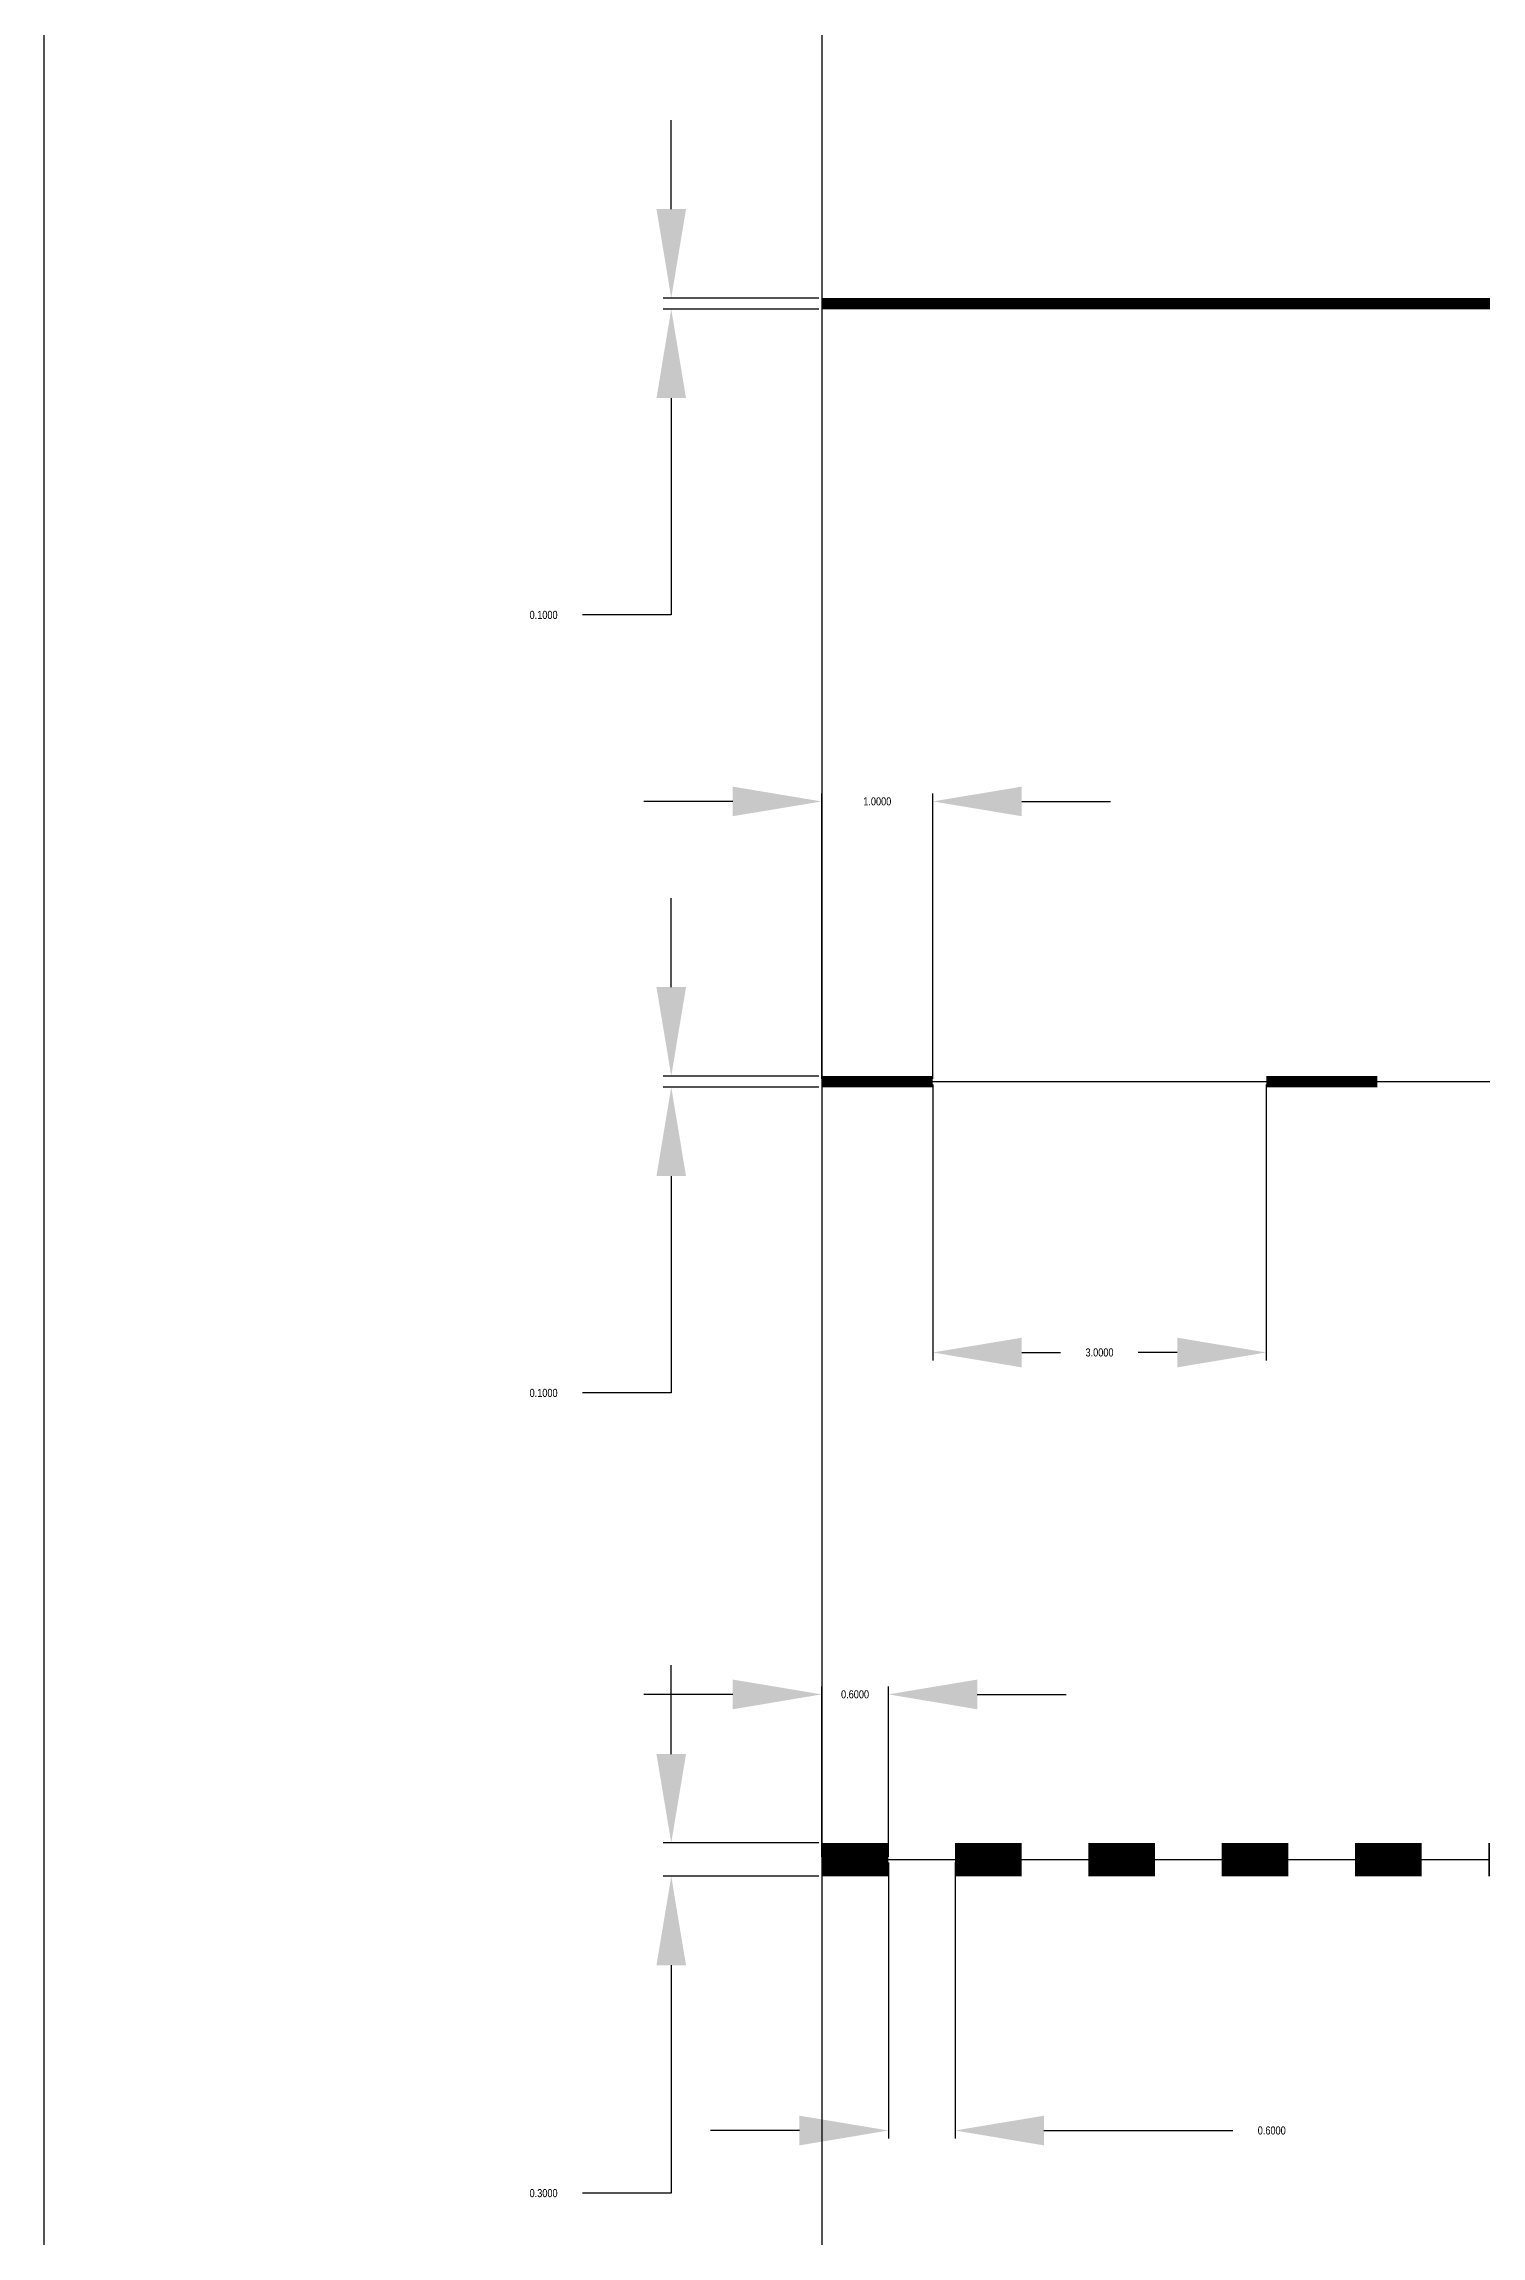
# Model space of a CAD drawing. Header units: metres. Extents: x 3 to 509016, y 4 to 6969473.
# Drawn here: x 508556.51 to 508569.45, y 6967723.36 to 6967743.09 of the extents above; entities that cross this region are included whole.
import ezdxf

# ---------------------------------------------------------------- set-up
doc = ezdxf.new("R2010")
doc.units = ezdxf.units.M
doc.layers.add('_Design Non Plottable', color=45, linetype='Continuous', plot=False)
doc.layers.add('CIV_LINEMARKING', color=252, linetype='Continuous')
doc.layers.add('XREF', color=7, linetype='Continuous')
doc.styles.get("Standard").update_dxf_attribs({"font": 'ARIALN.TTF'})
doc.dimstyles.get("Standard").update_dxf_attribs({"dimtxt": 2.5, "dimasz": 3, "dimexe": 1.5, "dimexo": 2.5, "dimgap": 1.5, "dimtad": 1, "dimdsep": 46, "dimtxsty": 'Standard', "dimcen": 1.5, "dimclrd": 1, "dimclre": 1, "dimclrt": 7, "dimazin": 2, "dimtfac": 1, "dimtmove": 0, "dimatfit": 3, "dimfxl": 1, "dimarcsym": 0})

# ---------------------------------------------------------------- blocks, each defined once
blk = doc.blocks.new('*D63')
at = {"layer": '_Design Non Plottable', "lineweight": -2, "transparency": 16777216}
for p, q in [((508562.159, 6967741.599), (508562.159, 6967742.399)), ((508563.488, 6967740.799), (508562.087, 6967740.799)), ((508563.488, 6967740.699), (508562.087, 6967740.699)), ((508562.159, 6967739.899), (508562.159, 6967737.948)), ((508562.159, 6967737.948), (508561.359, 6967737.948))]:
    blk.add_line(p, q, dxfattribs=at)
at = {"layer": '_Design Non Plottable', "transparency": 16777216}
for points in [[(508562.026, 6967741.599), (508562.292, 6967741.599), (508562.159, 6967740.799)], [(508562.026, 6967739.899), (508562.292, 6967739.899), (508562.159, 6967740.699)]]:
    blk.add_solid(points, dxfattribs=at)
at = {"layer": '_Design Non Plottable', "transparency": 16777216, "insert": (508561.01, 6967737.948), "char_height": 0.072, "attachment_point": 5}
blk.add_mtext('\\A1;0.1000', dxfattribs=at)
blk = doc.blocks.new('*D64')
at = {"layer": '_Design Non Plottable', "lineweight": -2, "transparency": 16777216}
for p, q in [((508564.513, 6967733.724), (508564.513, 6967731.24)), ((508567.513, 6967733.724), (508567.513, 6967731.24)), ((508565.313, 6967731.312), (508565.663, 6967731.312)), ((508566.713, 6967731.312), (508566.362, 6967731.312))]:
    blk.add_line(p, q, dxfattribs=at)
at = {"layer": '_Design Non Plottable', "transparency": 16777216}
for points in [[(508565.313, 6967731.445), (508565.313, 6967731.178), (508564.513, 6967731.312)], [(508566.713, 6967731.445), (508566.713, 6967731.178), (508567.513, 6967731.312)]]:
    blk.add_solid(points, dxfattribs=at)
at = {"layer": '_Design Non Plottable', "transparency": 16777216, "insert": (508566.013, 6967731.312), "char_height": 0.072, "attachment_point": 5}
blk.add_mtext('\\A1;3.0000', dxfattribs=at)
blk = doc.blocks.new('*D65')
at = {"layer": '_Design Non Plottable', "lineweight": -2, "transparency": 16777216}
for p, q in [((508562.713, 6967736.27), (508561.913, 6967736.27)), ((508563.513, 6967733.774), (508563.513, 6967736.342)), ((508564.513, 6967733.774), (508564.513, 6967736.342)), ((508565.313, 6967736.27), (508566.113, 6967736.27))]:
    blk.add_line(p, q, dxfattribs=at)
at = {"layer": '_Design Non Plottable', "transparency": 16777216}
for points in [[(508562.713, 6967736.403), (508562.713, 6967736.137), (508563.513, 6967736.27)], [(508565.313, 6967736.403), (508565.313, 6967736.137), (508564.513, 6967736.27)]]:
    blk.add_solid(points, dxfattribs=at)
at = {"layer": '_Design Non Plottable', "transparency": 16777216, "insert": (508564.013, 6967736.27), "char_height": 0.072, "attachment_point": 5}
blk.add_mtext('\\A1;1.0000', dxfattribs=at)
blk = doc.blocks.new('*D66')
at = {"layer": '_Design Non Plottable', "lineweight": -2, "transparency": 16777216}
for p, q in [((508562.159, 6967734.599), (508562.159, 6967735.399)), ((508563.488, 6967733.799), (508562.087, 6967733.799)), ((508563.488, 6967733.699), (508562.087, 6967733.699)), ((508562.159, 6967732.899), (508562.159, 6967730.948)), ((508562.159, 6967730.948), (508561.359, 6967730.948))]:
    blk.add_line(p, q, dxfattribs=at)
at = {"layer": '_Design Non Plottable', "transparency": 16777216}
for points in [[(508562.026, 6967734.599), (508562.292, 6967734.599), (508562.159, 6967733.799)], [(508562.026, 6967732.899), (508562.292, 6967732.899), (508562.159, 6967733.699)]]:
    blk.add_solid(points, dxfattribs=at)
at = {"layer": '_Design Non Plottable', "transparency": 16777216, "insert": (508561.01, 6967730.948), "char_height": 0.072, "attachment_point": 5}
blk.add_mtext('\\A1;0.1000', dxfattribs=at)
blk = doc.blocks.new('*D67')
at = {"layer": '_Design Non Plottable', "lineweight": -2, "transparency": 16777216}
for p, q in [((508564.113, 6967726.724), (508564.113, 6967724.24)), ((508564.713, 6967726.724), (508564.713, 6967724.24)), ((508563.313, 6967724.312), (508562.513, 6967724.312)), ((508565.513, 6967724.312), (508567.214, 6967724.312))]:
    blk.add_line(p, q, dxfattribs=at)
at = {"layer": '_Design Non Plottable', "transparency": 16777216}
for points in [[(508563.313, 6967724.445), (508563.313, 6967724.178), (508564.113, 6967724.312)], [(508565.513, 6967724.445), (508565.513, 6967724.178), (508564.713, 6967724.312)]]:
    blk.add_solid(points, dxfattribs=at)
at = {"layer": '_Design Non Plottable', "transparency": 16777216, "insert": (508567.563, 6967724.312), "char_height": 0.072, "attachment_point": 5}
blk.add_mtext('\\A1;0.6000', dxfattribs=at)
blk = doc.blocks.new('*D68')
at = {"layer": '_Design Non Plottable', "lineweight": -2, "transparency": 16777216}
for p, q in [((508563.513, 6967726.774), (508563.513, 6967728.308)), ((508564.113, 6967726.774), (508564.113, 6967728.308)), ((508562.713, 6967728.236), (508561.913, 6967728.236)), ((508564.913, 6967728.236), (508565.713, 6967728.236))]:
    blk.add_line(p, q, dxfattribs=at)
at = {"layer": '_Design Non Plottable', "transparency": 16777216}
for points in [[(508562.713, 6967728.369), (508562.713, 6967728.102), (508563.513, 6967728.236)], [(508564.913, 6967728.369), (508564.913, 6967728.102), (508564.113, 6967728.236)]]:
    blk.add_solid(points, dxfattribs=at)
at = {"layer": '_Design Non Plottable', "transparency": 16777216, "insert": (508563.813, 6967728.236), "char_height": 0.072, "attachment_point": 5}
blk.add_mtext('\\A1;0.6000', dxfattribs=at)
blk = doc.blocks.new('*D69')
at = {"layer": '_Design Non Plottable', "lineweight": -2, "transparency": 16777216}
for p, q in [((508562.159, 6967727.699), (508562.159, 6967728.499)), ((508563.488, 6967726.899), (508562.087, 6967726.899)), ((508563.488, 6967726.599), (508562.087, 6967726.599)), ((508562.159, 6967725.799), (508562.159, 6967723.748)), ((508562.159, 6967723.748), (508561.359, 6967723.748))]:
    blk.add_line(p, q, dxfattribs=at)
at = {"layer": '_Design Non Plottable', "transparency": 16777216}
for points in [[(508562.026, 6967727.699), (508562.292, 6967727.699), (508562.159, 6967726.899)], [(508562.026, 6967725.799), (508562.292, 6967725.799), (508562.159, 6967726.599)]]:
    blk.add_solid(points, dxfattribs=at)
at = {"layer": '_Design Non Plottable', "transparency": 16777216, "insert": (508561.01, 6967723.748), "char_height": 0.072, "attachment_point": 5}
blk.add_mtext('\\A1;0.3000', dxfattribs=at)
blk = doc.blocks.new('*U175')
at = {"layer": 'CIV_LINEMARKING', "const_width": 0.1}
blk.add_lwpolyline([(0, 0), (1, 0)], dxfattribs=at)
blk = doc.blocks.new('*U174')
at = {"layer": 'CIV_LINEMARKING', "color": 0, "linetype": 'ByBlock', "lineweight": -2, "transparency": 16777216}
for p in [(508563.513, 6967733.749), (508567.513, 6967733.749)]:
    blk.add_blockref('*U175', p, dxfattribs=at)
blk = doc.blocks.new('*U177')
at = {"layer": 'CIV_LINEMARKING', "const_width": 0.3}
blk.add_lwpolyline([(0, 0), (0.6, 0)], dxfattribs=at)
blk = doc.blocks.new('*U176')
at = {"layer": 'CIV_LINEMARKING', "color": 0, "linetype": 'ByBlock', "lineweight": -2, "transparency": 16777216}
for p in [(508563.513, 6967726.749), (508564.713, 6967726.749), (508565.913, 6967726.749), (508567.113, 6967726.749), (508568.313, 6967726.749), (508569.513, 6967726.749), (508570.713, 6967726.749), (508571.913, 6967726.749), (508573.113, 6967726.749), (508574.313, 6967726.749), (508575.513, 6967726.749), (508576.713, 6967726.749), (508577.913, 6967726.749), (508579.113, 6967726.749), (508580.313, 6967726.749), (508581.513, 6967726.749), (508582.713, 6967726.749)]:
    blk.add_blockref('*U177', p, dxfattribs=at)
blk = doc.blocks.new('*U192')
at = {"layer": 'CIV_LINEMARKING', "const_width": 0.1}
blk.add_lwpolyline([(0, 0), (1, 0)], dxfattribs=at)
blk = doc.blocks.new('*U191')
at = {"layer": 'CIV_LINEMARKING', "color": 0, "linetype": 'ByBlock', "lineweight": -2, "transparency": 16777216}
for p in [(508563.513, 6967733.749), (508567.513, 6967733.749)]:
    blk.add_blockref('*U192', p, dxfattribs=at)
blk = doc.blocks.new('*U194')
at = {"layer": 'CIV_LINEMARKING', "const_width": 0.3}
blk.add_lwpolyline([(0, 0), (0.6, 0)], dxfattribs=at)
blk = doc.blocks.new('*U193')
at = {"layer": 'CIV_LINEMARKING', "color": 0, "linetype": 'ByBlock', "lineweight": -2, "transparency": 16777216}
for p in [(508563.513, 6967726.749), (508564.713, 6967726.749), (508565.913, 6967726.749), (508567.113, 6967726.749), (508568.313, 6967726.749), (508569.513, 6967726.749), (508570.713, 6967726.749), (508571.913, 6967726.749), (508573.113, 6967726.749), (508574.313, 6967726.749), (508575.513, 6967726.749), (508576.713, 6967726.749), (508577.913, 6967726.749), (508579.113, 6967726.749), (508580.313, 6967726.749), (508581.513, 6967726.749), (508582.713, 6967726.749)]:
    blk.add_blockref('*U194', p, dxfattribs=at)
blk = doc.blocks.new('XD_DESIGN_1')
at = {"layer": '_Design Non Plottable'}
for p, q in [((508556.513, 6967766.749), (508556.513, 6967636.467)), ((508563.513, 6967761.749), (508563.513, 6967641.467))]:
    blk.add_line(p, q, dxfattribs=at)
for points in [[(508563.513, 6967733.749), (508603.513, 6967733.749)], [(508563.513, 6967726.749), (508583.313, 6967726.749)]]:
    blk.add_lwpolyline(points, dxfattribs=at)
at = {"layer": 'CIV_LINEMARKING', "const_width": 0.1}
blk.add_lwpolyline([(508563.513, 6967740.749), (508603.513, 6967740.749)], dxfattribs=at)
at = {"layer": 'CIV_LINEMARKING'}
for name in ['*U174', '*U176']:
    blk.add_blockref(name, (0, 0), dxfattribs=at)
at = {"layer": '_Design Non Plottable'}
for base, p1, p2, picture, middle in [((508562.159, 6967740.699), (508563.513, 6967740.799), (508563.513, 6967740.699), '*D63', (508561.01, 6967737.948)), ((508562.159, 6967733.699), (508563.513, 6967733.799), (508563.513, 6967733.699), '*D66', (508561.01, 6967730.948)), ((508562.159, 6967726.599), (508563.513, 6967726.899), (508563.513, 6967726.599), '*D69', (508561.01, 6967723.748))]:
    dim = blk.add_linear_dim(base=base, p1=p1, p2=p2, angle=270, dimstyle='Standard', override={"dimscale": 0.4, "dimasz": 2, "dimgap": 0.5, "dimclrd": 256, "dimclre": 256, "dimclrt": 256}, dxfattribs=at)
    dim.commit()
    dim.dimension.update_dxf_attribs({"geometry": picture, "text_midpoint": middle, "dimtype": 128})
for base, p1, p2, override, picture, middle in [((508564.513, 6967736.27), (508563.513, 6967733.749), (508564.513, 6967733.749), {"dimscale": 0.4, "dimasz": 2, "dimgap": 0.5, "dimclrd": 256, "dimclre": 256, "dimclrt": 256}, '*D65', (508564.013, 6967736.27)), ((508567.513, 6967731.312), (508564.513, 6967733.749), (508567.513, 6967733.749), {"dimscale": 0.4, "dimasz": 2, "dimgap": 0.5, "dimclrd": 256, "dimclre": 256, "dimclrt": 256, "dimtix": 0, "dimtofl": 0, "dimtmove": 0, "dimatfit": 3}, '*D64', (508566.013, 6967731.312)), ((508564.113, 6967728.236), (508563.513, 6967726.749), (508564.113, 6967726.749), {"dimscale": 0.4, "dimasz": 2, "dimgap": 0.5, "dimclrd": 256, "dimclre": 256, "dimclrt": 256}, '*D68', (508563.813, 6967728.236)), ((508564.713, 6967724.312), (508564.113, 6967726.749), (508564.713, 6967726.749), {"dimscale": 0.4, "dimasz": 2, "dimgap": 0.5, "dimclrd": 256, "dimclre": 256, "dimclrt": 256}, '*D67', (508567.563, 6967724.312))]:
    dim = blk.add_linear_dim(base=base, p1=p1, p2=p2, dimstyle='Standard', override=override, dxfattribs=at)
    dim.commit()
    dim.dimension.update_dxf_attribs({"geometry": picture, "text_midpoint": middle, "dimtype": 128})
blk = doc.blocks.new('XD_DESIGN_2')
at = {"layer": '_Design Non Plottable'}
for p, q in [((508556.513, 6967766.749), (508556.513, 6967636.467)), ((508563.513, 6967761.749), (508563.513, 6967641.467))]:
    blk.add_line(p, q, dxfattribs=at)
for points in [[(508563.513, 6967733.749), (508603.513, 6967733.749)], [(508563.513, 6967726.749), (508583.313, 6967726.749)]]:
    blk.add_lwpolyline(points, dxfattribs=at)
at = {"layer": 'CIV_LINEMARKING', "const_width": 0.1}
blk.add_lwpolyline([(508563.513, 6967740.749), (508603.513, 6967740.749)], dxfattribs=at)
at = {"layer": 'CIV_LINEMARKING'}
for name in ['*U191', '*U193']:
    blk.add_blockref(name, (0, 0), dxfattribs=at)
at = {"layer": '_Design Non Plottable'}
for base, p1, p2, picture, middle in [((508562.159, 6967740.699), (508563.513, 6967740.799), (508563.513, 6967740.699), '*D63', (508561.01, 6967737.948)), ((508562.159, 6967733.699), (508563.513, 6967733.799), (508563.513, 6967733.699), '*D66', (508561.01, 6967730.948)), ((508562.159, 6967726.599), (508563.513, 6967726.899), (508563.513, 6967726.599), '*D69', (508561.01, 6967723.748))]:
    dim = blk.add_linear_dim(base=base, p1=p1, p2=p2, angle=270, dimstyle='Standard', override={"dimscale": 0.4, "dimasz": 2, "dimgap": 0.5, "dimclrd": 256, "dimclre": 256, "dimclrt": 256}, dxfattribs=at)
    dim.commit()
    dim.dimension.update_dxf_attribs({"geometry": picture, "text_midpoint": middle, "dimtype": 128})
for base, p1, p2, override, picture, middle in [((508564.513, 6967736.27), (508563.513, 6967733.749), (508564.513, 6967733.749), {"dimscale": 0.4, "dimasz": 2, "dimgap": 0.5, "dimclrd": 256, "dimclre": 256, "dimclrt": 256}, '*D65', (508564.013, 6967736.27)), ((508567.513, 6967731.312), (508564.513, 6967733.749), (508567.513, 6967733.749), {"dimscale": 0.4, "dimasz": 2, "dimgap": 0.5, "dimclrd": 256, "dimclre": 256, "dimclrt": 256, "dimtix": 0, "dimtofl": 0, "dimtmove": 0, "dimatfit": 3}, '*D64', (508566.013, 6967731.312)), ((508564.113, 6967728.236), (508563.513, 6967726.749), (508564.113, 6967726.749), {"dimscale": 0.4, "dimasz": 2, "dimgap": 0.5, "dimclrd": 256, "dimclre": 256, "dimclrt": 256}, '*D68', (508563.813, 6967728.236)), ((508564.713, 6967724.312), (508564.113, 6967726.749), (508564.713, 6967726.749), {"dimscale": 0.4, "dimasz": 2, "dimgap": 0.5, "dimclrd": 256, "dimclre": 256, "dimclrt": 256}, '*D67', (508567.563, 6967724.312))]:
    dim = blk.add_linear_dim(base=base, p1=p1, p2=p2, dimstyle='Standard', override=override, dxfattribs=at)
    dim.commit()
    dim.dimension.update_dxf_attribs({"geometry": picture, "text_midpoint": middle, "dimtype": 128})

msp = doc.modelspace()

# ---------------------------------------------------------------- block references
msp.add_blockref('XD_DESIGN_1', (0, 0))

# ---------------------------------------------------------------- next in the draw order: block references
at = {"layer": 'XREF'}
msp.add_blockref('XD_DESIGN_2', (0, 0), dxfattribs=at)

doc.saveas('drawing.dxf')
